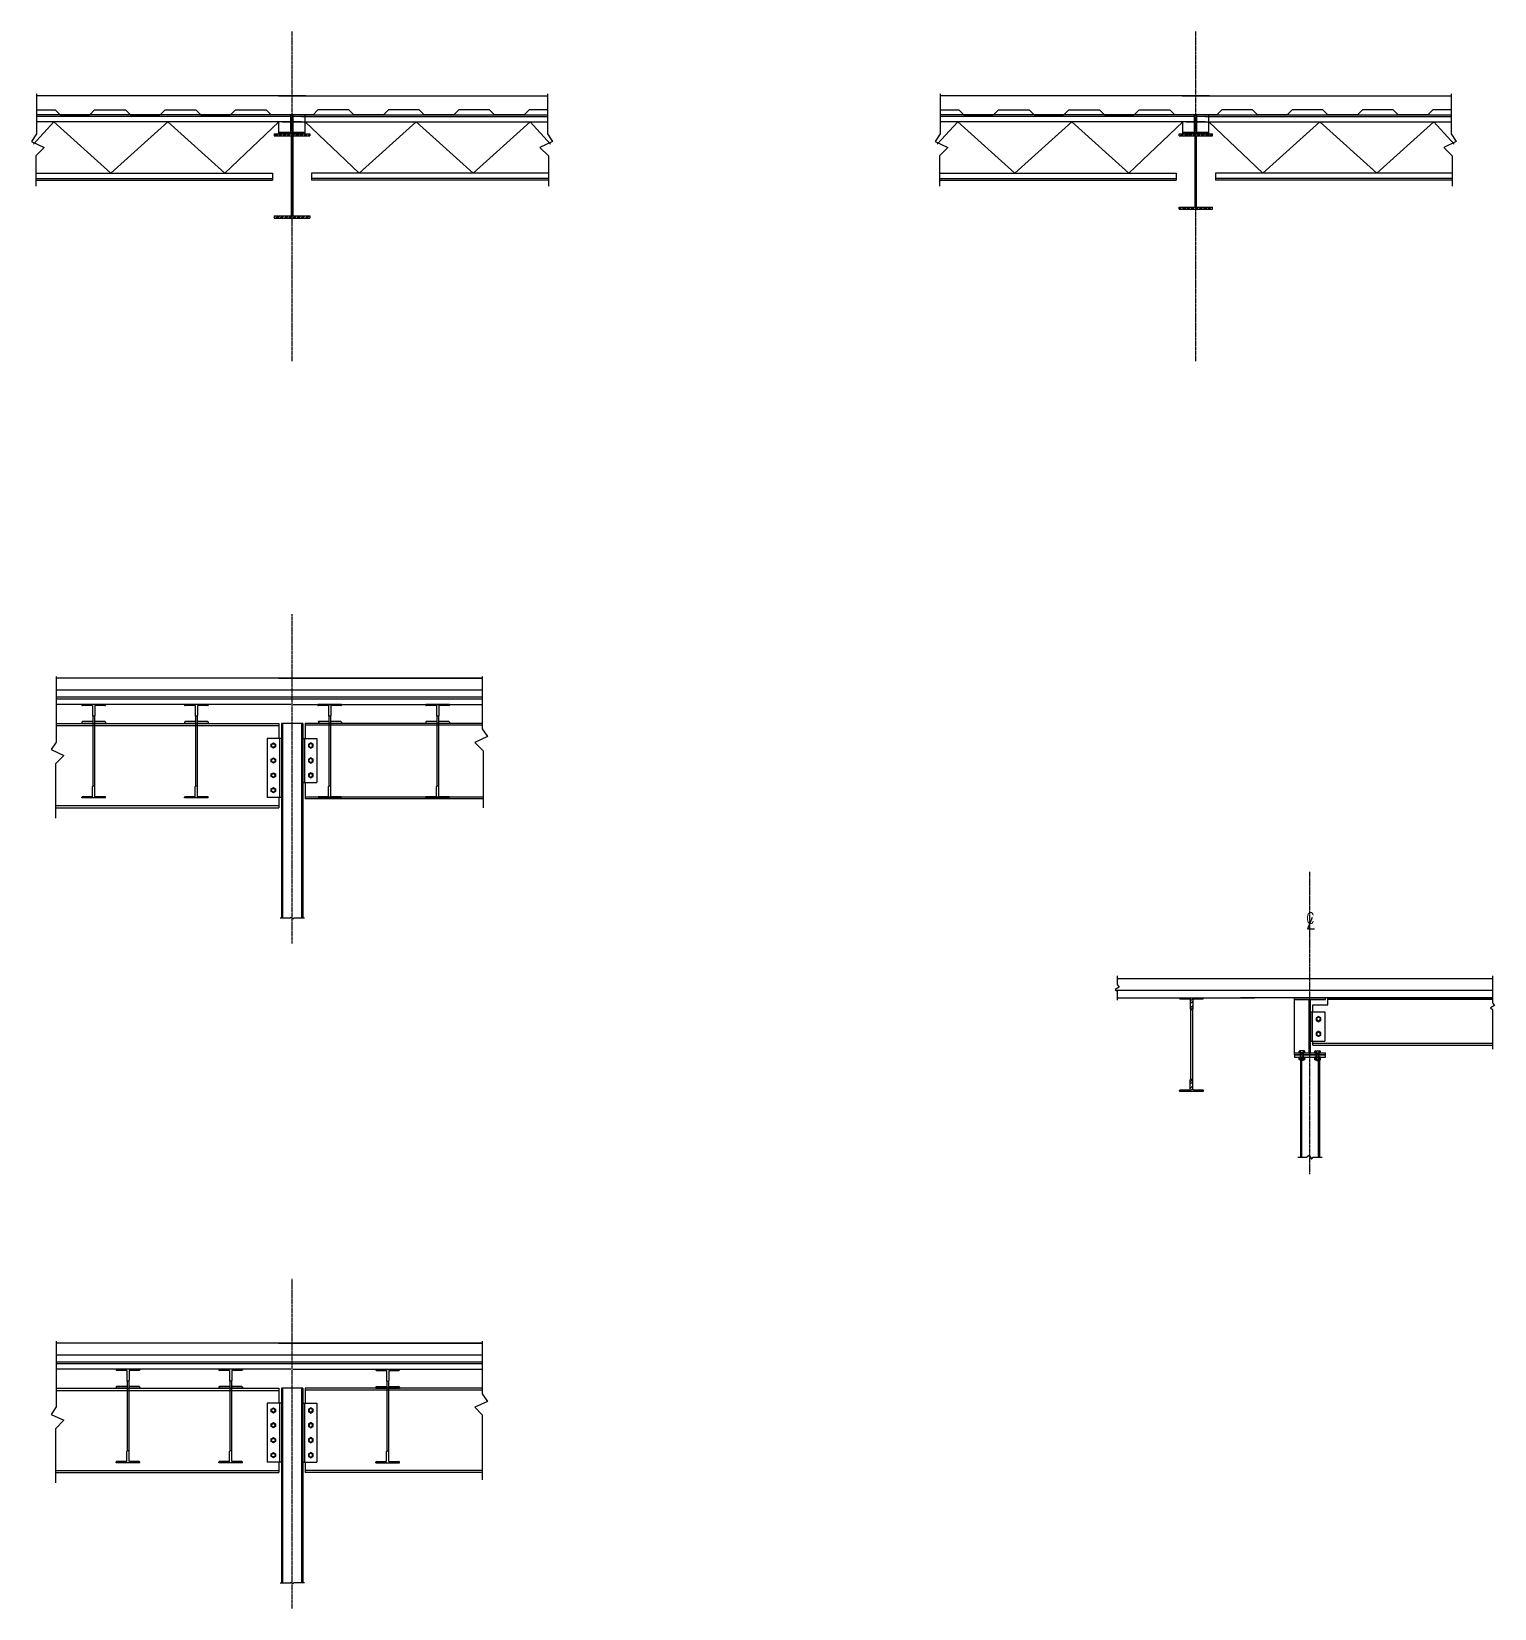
# Model space of a CAD drawing. Header units: millimetres. Extents: x -83614 to 248318, y 36678 to 90681.
# Drawn here: x 208422 to 216246, y 82023 to 90459 of the extents above; entities that cross this region are included whole.
import ezdxf

# ---------------------------------------------------------------- set-up
doc = ezdxf.new("R2010")
doc.units = ezdxf.units.MM
doc.linetypes.add('CENTER', pattern=[2, 1.25, -0.25, 0.25, -0.25])
for name, color, linetype in [('Arch_Section_Truss', 45, 'Continuous'), ('C-241-1', 241, 'Continuous'), ('Center', 251, 'CENTER'), ('L1', 1, 'Continuous'), ('LAYER131A', 131, 'Continuous'), ('Section-Stiffener', 2, 'Continuous'), ('Struc_Section_BP', 135, 'Continuous'), ('Struc_Section_Conc', 71, 'Continuous'), ('Struc_Section_Dim', 2, 'Continuous'), ('Struc_Section_MachineBolt', 133, 'Continuous'), ('Struc_Section_StAngle', 2, 'Continuous'), ('Struc_Section_Steel', 11, 'Continuous'), ('Struc_Steel_Beam', 22, 'Continuous'), ('Struc_Steel_Deck', 41, 'Continuous'), ('Struc_Steel_Joist', 21, 'Continuous'), ('TEXT', 4, 'Continuous')]:
    doc.layers.add(name, color=color, linetype=linetype)
doc.styles.add('ROMANS', font='ROMANS.SHX', dxfattribs={"width": 0.8})

# ---------------------------------------------------------------- blocks, each defined once
blk = doc.blocks.new('Hex Nut - 10 mm side')
at = {"color": 0, "linetype": 'Continuous'}
for p, q in [((-9.2, -6.8), (-9.2, 6.8)), ((-0.7, 9.1), (-8.5, 9.1)), ((-0.7, 4.5), (-8.5, 4.5)), ((0, -6.8), (0, 6.8)), ((-0.7, -4.5), (-8.5, -4.5)), ((-0.7, -9.1), (-8.5, -9.1))]:
    blk.add_line(p, q, dxfattribs=at)
for centre, radius, start, end in [((-5, 6.8), 4.19, 147.1328, 212.8672), ((6.6, 0), 15.7, 163.2214, 196.7786), ((-4.2, 6.8), 4.19, 327.1328, 32.8672), ((-15.7, 0), 15.7, 343.2214, 16.7787), ((-5, -6.8), 4.19, 147.1328, 212.8672), ((-4.2, -6.8), 4.19, 327.1328, 32.8672)]:
    blk.add_arc(centre, radius, start, end, dxfattribs=at)
blk = doc.blocks.new('CLMARK')
at = {"layer": 'TEXT'}
for p, q in [((1.5, 4.6), (-3.6, -7.6)), ((-3.6, -7.6), (4.1, -7.6))]:
    blk.add_line(p, q, dxfattribs=at)
at = {"layer": 'TEXT', "style": 'ROMANS', "width": 0.8}
blk.add_text('C', height=12, dxfattribs=at).set_placement((-4.6, -1.9))
blk = doc.blocks.new('W16x36[410x54]')
at = {"layer": 'Struc_Steel_Beam'}
h = blk.add_hatch(dxfattribs=at)
h.set_pattern_fill('STEEL', color=131, scale=5, style=0)
h.set_pattern_definition([(45, (-8446.539, -3506.6738), (-0.44194174, 0.44194174), []), (45, (-8446.539, -3506.3613), (-0.44194174, 0.44194174), [])])
h.paths.add_polyline_path([(-0.15625, 0.4375), (-3.5, 0.4375), (-3.5, 0), (3.5, 0), (3.5, 0.4375), (0.15625, 0.4375), (0.15625, 15.4375), (3.5, 15.4375), (3.5, 15.875), (-3.5, 15.875), (-3.5, 15.4375), (-0.15625, 15.4375)])
for p, q in [((-3.5, 15.875), (3.5, 15.875)), ((-3.5, 15.4375), (-3.5, 15.875)), ((-3.5, 15.4375), (-0.15625, 15.4375)), ((-0.15625, 0.4375), (-0.15625, 15.4375)), ((0.15625, 0.4375), (0.15625, 15.4375)), ((0.15625, 15.4375), (3.5, 15.4375)), ((3.5, 15.4375), (3.5, 15.875)), ((-3.5, 0.4375), (-0.15625, 0.4375)), ((-3.5, 0), (-3.5, 0.4375)), ((-3.5, 0), (3.5, 0)), ((0.15625, 0.4375), (3.5, 0.4375)), ((3.5, 0), (3.5, 0.4375))]:
    blk.add_line(p, q, dxfattribs=at)
blk = doc.blocks.new('W460x61[18x41]')
at = {"layer": 'Struc_Steel_Beam'}
h = blk.add_hatch(dxfattribs=at)
h.set_pattern_fill('STEEL', color=131, scale=5, style=0)
h.set_pattern_definition([(45, (-8305.6723, -3479.1373), (-0.44194174, 0.44194174), []), (45, (-8305.6723, -3478.8248), (-0.44194174, 0.44194174), [])])
h.paths.add_polyline_path([(-0.15625, 17.3125), (-0.15625, 0.4375), (-3.75, 0.4375), (-3.75, 0), (3.75, 0), (3.75, 0.4375), (0.15625, 0.4375), (0.15625, 17.3125), (3.75, 17.3125), (3.75, 17.75), (-3.75, 17.75), (-3.75, 17.3125)])
for p, q in [((-3.75, 17.75), (3.75, 17.75)), ((-3.75, 17.75), (-3.75, 17.3125)), ((-3.75, 17.3125), (-0.15625, 17.3125)), ((-0.15625, 17.3125), (-0.15625, 0.4375)), ((0.15625, 17.3125), (0.15625, 0.4375)), ((0.15625, 17.3125), (3.75, 17.3125)), ((3.75, 17.75), (3.75, 17.3125)), ((-3.75, 0.4375), (-0.15625, 0.4375)), ((-3.75, 0.4375), (-3.75, 0)), ((-3.75, 0), (3.75, 0)), ((0.15625, 0.4375), (3.75, 0.4375)), ((3.75, 0.4375), (3.75, 0))]:
    blk.add_line(p, q, dxfattribs=at)
blk = doc.blocks.new('outstandingconn2')
at = {"layer": 'Struc_Section_MachineBolt', "ltscale": 2}
for points in [[(-1.2, 7.5), (-1.69, 7.22), (-2.18, 7.5), (-2.18, 8.06), (-1.69, 8.34), (-1.2, 8.06)], [(-1.2, 4.36), (-1.69, 4.08), (-2.18, 4.36), (-2.18, 4.92), (-1.69, 5.2), (-1.2, 4.92)], [(-1.2, 1.22), (-1.69, 0.94), (-2.18, 1.22), (-2.18, 1.78), (-1.69, 2.06), (-1.2, 1.78)]]:
    blk.add_lwpolyline(points, close=True, dxfattribs=at)
for centre in [(-1.69, 7.78), (-1.69, 4.64), (-1.69, 1.5)]:
    blk.add_circle(centre, 0.375, dxfattribs=at)
at = {"layer": 'Struc_Section_Steel', "color": 131, "ltscale": 2}
for p, q in [((-3, 9.28), (-3, 0)), ((0, 9.28), (-3, 9.28)), ((-0.38, 9.28), (-0.38, 0)), ((0, 9.28), (0, 0)), ((0, 0), (-3, 0))]:
    blk.add_line(p, q, dxfattribs=at)
blk = doc.blocks.new('outstandingconn4')
at = {"layer": 'Struc_Section_MachineBolt', "ltscale": 2}
for points in [[(-1.2, -1.78), (-1.69, -2.06), (-2.18, -1.78), (-2.18, -1.22), (-1.69, -0.94), (-1.2, -1.22)], [(-1.2, -4.92), (-1.69, -5.2), (-2.18, -4.92), (-2.18, -4.36), (-1.69, -4.08), (-1.2, -4.36)], [(-1.2, -8.06), (-1.69, -8.34), (-2.18, -8.06), (-2.18, -7.5), (-1.69, -7.22), (-1.2, -7.5)], [(-1.2, -11.2), (-1.69, -11.48), (-2.18, -11.2), (-2.18, -10.64), (-1.69, -10.36), (-1.2, -10.64)]]:
    blk.add_lwpolyline(points, close=True, dxfattribs=at)
for centre in [(-1.69, -1.5), (-1.69, -4.64), (-1.69, -7.78), (-1.69, -10.92)]:
    blk.add_circle(centre, 0.375, dxfattribs=at)
at = {"layer": 'Struc_Section_Steel', "color": 131, "ltscale": 2}
for p, q in [((-3, 0), (-3, -12.42)), ((0, 0), (-3, 0)), ((-0.38, 0), (-0.38, -12.42)), ((0, 0), (0, -12.42)), ((0, -12.42), (-3, -12.42))]:
    blk.add_line(p, q, dxfattribs=at)
blk = doc.blocks.new('outstandingconn1')
at = {"layer": 'Struc_Section_MachineBolt', "ltscale": 2}
for points in [[(1.2, 4.36), (1.69, 4.08), (2.18, 4.36), (2.18, 4.92), (1.69, 5.2), (1.2, 4.92)], [(1.2, 1.22), (1.69, 0.94), (2.18, 1.22), (2.18, 1.78), (1.69, 2.06), (1.2, 1.78)]]:
    blk.add_lwpolyline(points, close=True, dxfattribs=at)
for centre in [(1.69, 4.64), (1.69, 1.5)]:
    blk.add_circle(centre, 0.375, dxfattribs=at)
at = {"layer": 'Struc_Section_Steel', "color": 131, "ltscale": 2}
for p, q in [((0, 6.14), (3, 6.14)), ((0, 6.14), (0, 0)), ((0.38, 6.14), (0.38, 0)), ((3, 6.14), (3, 0)), ((0, 0), (3, 0))]:
    blk.add_line(p, q, dxfattribs=at)

msp = doc.modelspace()

# ---------------------------------------------------------------- hatches: boundary and pattern name
at = {"layer": 'TEXT'}
h = msp.add_hatch(dxfattribs=at)
h.set_pattern_fill('STEEL', color=256, scale=203.2, style=0)
h.set_pattern_definition([(45, (63959.118, 62370.69), (-17.9605122, 17.9605122), []), (45, (63959.118, 62383.39), (-17.9605122, 17.9605122), [])])
h.paths.add_polyline_path([(214688.97825, 85287.19524, -0.4142135624), (214685.80325, 85284.02024), (214631.82825, 85284.02024), (214631.82825, 85230.04524, -0.4142135624), (214628.65325, 85226.87024), (214622.30325, 85226.87024, -0.4142135624), (214619.12825, 85230.04524), (214619.12825, 85284.02024), (214565.15325, 85284.02024, -0.4142135624), (214561.97825, 85287.19524), (214561.97825, 85290.37024), (214688.97825, 85290.37024)])
h.paths.add_polyline_path([(214688.97825, 84790.49824), (214561.97825, 84790.49824), (214561.97825, 84793.67324, -0.4142135624), (214565.15325, 84796.84824), (214619.12825, 84796.84824), (214619.12825, 84850.82324, -0.4142135624), (214622.30325, 84853.99824), (214628.65325, 84853.99824, -0.4142135624), (214631.82825, 84850.82324), (214631.82825, 84796.84824), (214685.80325, 84796.84824, -0.4142135624), (214688.97825, 84793.67324)])

# ---------------------------------------------------------------- linework, layer by layer
at = {"layer": 'Arch_Section_Truss'}
for p, q in [((208690.57386, 86859.22868), (208690.57386, 86856.05368)), ((208817.57386, 86859.22868), (208690.57386, 86859.22868)), ((208747.72386, 86852.87868), (208693.74886, 86852.87868)), ((208747.72386, 86852.87868), (208747.72386, 86798.90368)), ((208814.39886, 86852.87868), (208760.42386, 86852.87868)), ((208760.42386, 86852.87868), (208760.42386, 86798.90368)), ((208817.57386, 86859.22868), (208817.57386, 86856.05368)), ((209239.94069, 86859.22868), (209239.94069, 86856.05368)), ((209366.94069, 86859.22868), (209239.94069, 86859.22868)), ((209297.09069, 86852.87868), (209243.11569, 86852.87868)), ((209297.09069, 86852.87868), (209297.09069, 86798.90368)), ((209363.76569, 86852.87868), (209309.79069, 86852.87868)), ((209309.79069, 86852.87868), (209309.79069, 86798.90368)), ((209366.94069, 86859.22868), (209366.94069, 86856.05368)), ((209952.09024, 86859.22868), (209952.09024, 86856.05368)), ((210079.09024, 86859.22868), (209952.09024, 86859.22868)), ((210009.24024, 86852.87868), (209955.26524, 86852.87868)), ((210009.24024, 86852.87868), (210009.24024, 86798.90368)), ((210075.91524, 86852.87868), (210021.94024, 86852.87868)), ((210021.94024, 86852.87868), (210021.94024, 86798.90368)), ((210079.09024, 86859.22868), (210079.09024, 86856.05368)), ((210529.66113, 86859.22868), (210529.66113, 86856.05368)), ((210656.66113, 86859.22868), (210529.66113, 86859.22868)), ((210586.81113, 86852.87868), (210532.83613, 86852.87868)), ((210586.81113, 86852.87868), (210586.81113, 86798.90368)), ((210653.48613, 86852.87868), (210599.51113, 86852.87868)), ((210599.51113, 86852.87868), (210599.51113, 86798.90368)), ((210656.66113, 86859.22868), (210656.66113, 86856.05368)), ((208690.57386, 86763.97868), (208690.57386, 86757.62868)), ((208749.31136, 86757.62868), (208690.57386, 86757.62868)), ((208749.31136, 86767.15368), (208693.74886, 86767.15368)), ((208749.31136, 86796.15405), (208749.31136, 86422.30431)), ((208749.31136, 86796.15405), (208749.31136, 86767.15368)), ((208757.24886, 86795.72868), (208750.89886, 86795.72868)), ((208758.83636, 86796.15405), (208758.83636, 86422.30431)), ((208758.83636, 86796.15405), (208758.83636, 86767.15368)), ((208814.39886, 86767.15368), (208758.83636, 86767.15368)), ((208817.57386, 86757.62868), (208758.83636, 86757.62868)), ((208817.57386, 86763.97868), (208817.57386, 86757.62868)), ((209239.94069, 86763.97868), (209239.94069, 86757.62868)), ((209298.67819, 86757.62868), (209239.94069, 86757.62868)), ((209298.67819, 86767.15368), (209243.11569, 86767.15368)), ((209298.67819, 86796.15405), (209298.67819, 86422.30431)), ((209298.67819, 86796.15405), (209298.67819, 86767.15368)), ((209306.61569, 86795.72868), (209300.26569, 86795.72868)), ((209308.20319, 86796.15405), (209308.20319, 86422.30431)), ((209308.20319, 86796.15405), (209308.20319, 86767.15368)), ((209363.76569, 86767.15368), (209308.20319, 86767.15368)), ((209366.94069, 86757.62868), (209308.20319, 86757.62868)), ((209366.94069, 86763.97868), (209366.94069, 86757.62868)), ((210010.82774, 86767.15368), (209955.26524, 86767.15368)), ((209958.44024, 86763.97868), (209958.44024, 86757.62868)), ((210010.82774, 86757.62868), (209958.44024, 86757.62868)), ((210010.82774, 86796.15405), (210010.82774, 86422.30431)), ((210010.82774, 86796.15405), (210010.82774, 86767.15368)), ((210018.76524, 86795.72868), (210012.41524, 86795.72868)), ((210020.35274, 86796.15405), (210020.35274, 86422.30431)), ((210020.35274, 86796.15405), (210020.35274, 86767.15368)), ((210075.91524, 86767.15368), (210020.35274, 86767.15368)), ((210079.09024, 86757.62868), (210020.35274, 86757.62868)), ((210079.09024, 86763.97868), (210079.09024, 86757.62868)), ((210529.66113, 86763.97868), (210529.66113, 86757.62868)), ((210588.39863, 86757.62868), (210529.66113, 86757.62868)), ((210588.39863, 86767.15368), (210532.83613, 86767.15368)), ((210588.39863, 86796.15405), (210588.39863, 86422.30431)), ((210588.39863, 86796.15405), (210588.39863, 86767.15368)), ((210596.33613, 86795.72868), (210589.98613, 86795.72868)), ((210597.92363, 86796.15405), (210597.92363, 86422.30431)), ((210597.92363, 86796.15405), (210597.92363, 86767.15368)), ((210653.48613, 86767.15368), (210597.92363, 86767.15368)), ((210656.66113, 86757.62868), (210597.92363, 86757.62868)), ((210656.66113, 86763.97868), (210656.66113, 86757.62868)), ((208747.72386, 86365.57968), (208747.72386, 86419.55468)), ((208757.24886, 86422.72968), (208750.89886, 86422.72968)), ((208760.42386, 86365.57968), (208760.42386, 86419.55468)), ((209297.09069, 86365.57968), (209297.09069, 86419.55468)), ((209306.61569, 86422.72968), (209300.26569, 86422.72968)), ((209309.79069, 86365.57968), (209309.79069, 86419.55468)), ((210009.24024, 86365.57968), (210009.24024, 86419.55468)), ((210018.76524, 86422.72968), (210012.41524, 86422.72968)), ((210021.94024, 86365.57968), (210021.94024, 86419.55468)), ((210586.81113, 86365.57968), (210586.81113, 86419.55468)), ((210596.33613, 86422.72968), (210589.98613, 86422.72968)), ((210599.51113, 86365.57968), (210599.51113, 86419.55468)), ((208690.57386, 86359.22968), (208690.57386, 86362.40468)), ((208817.57386, 86359.22968), (208690.57386, 86359.22968)), ((208747.72386, 86365.57968), (208693.74886, 86365.57968)), ((208814.39886, 86365.57968), (208760.42386, 86365.57968)), ((208817.57386, 86359.22968), (208817.57386, 86362.40468)), ((209239.94069, 86359.22968), (209239.94069, 86362.40468)), ((209366.94069, 86359.22968), (209239.94069, 86359.22968)), ((209297.09069, 86365.57968), (209243.11569, 86365.57968)), ((209363.76569, 86365.57968), (209309.79069, 86365.57968)), ((209366.94069, 86359.22968), (209366.94069, 86362.40468)), ((210009.24024, 86365.57968), (209955.26524, 86365.57968)), ((209958.44024, 86359.22968), (209958.44024, 86362.40468)), ((210079.09024, 86359.22968), (209958.44024, 86359.22968)), ((210075.91524, 86365.57968), (210021.94024, 86365.57968)), ((210079.09024, 86359.22968), (210079.09024, 86362.40468)), ((210529.66113, 86359.22968), (210529.66113, 86362.40468)), ((210656.66113, 86359.22968), (210529.66113, 86359.22968)), ((210586.81113, 86365.57968), (210532.83613, 86365.57968)), ((210653.48613, 86365.57968), (210599.51113, 86365.57968)), ((210656.66113, 86359.22968), (210656.66113, 86362.40468)), ((208873.45352, 83302.36399), (208873.45352, 83299.18899)), ((209000.45352, 83302.36399), (208873.45352, 83302.36399)), ((208930.60352, 83296.01399), (208876.62852, 83296.01399)), ((208930.60352, 83296.01399), (208930.60352, 83242.03899)), ((208997.27852, 83296.01399), (208943.30352, 83296.01399)), ((208943.30352, 83296.01399), (208943.30352, 83242.03899)), ((209000.45352, 83302.36399), (209000.45352, 83299.18899)), ((209422.82035, 83302.36399), (209422.82035, 83299.18899)), ((209549.82035, 83302.36399), (209422.82035, 83302.36399)), ((209479.97035, 83296.01399), (209425.99535, 83296.01399)), ((209479.97035, 83296.01399), (209479.97035, 83242.03899)), ((209546.64535, 83296.01399), (209492.67035, 83296.01399)), ((209492.67035, 83296.01399), (209492.67035, 83242.03899)), ((209549.82035, 83302.36399), (209549.82035, 83299.18899)), ((210262.78265, 83302.36399), (210389.78265, 83302.36399)), ((210262.78265, 83302.36399), (210262.78265, 83299.18899)), ((210265.95765, 83296.01399), (210319.93265, 83296.01399)), ((210319.93265, 83296.01399), (210319.93265, 83242.03899)), ((210332.63265, 83296.01399), (210386.60765, 83296.01399)), ((210332.63265, 83296.01399), (210332.63265, 83242.03899)), ((210389.78265, 83302.36399), (210389.78265, 83299.18899)), ((208873.45352, 83207.11399), (208873.45352, 83200.76399)), ((208932.19102, 83200.76399), (208873.45352, 83200.76399)), ((208932.19102, 83210.28899), (208876.62852, 83210.28899)), ((208932.19102, 83239.28936), (208932.19102, 82865.43962)), ((208932.19102, 83239.28936), (208932.19102, 83210.28899)), ((208940.12852, 83238.86399), (208933.77852, 83238.86399)), ((208941.71602, 83239.28936), (208941.71602, 82865.43962)), ((208941.71602, 83239.28936), (208941.71602, 83210.28899)), ((208997.27852, 83210.28899), (208941.71602, 83210.28899)), ((209000.45352, 83200.76399), (208941.71602, 83200.76399)), ((209000.45352, 83207.11399), (209000.45352, 83200.76399)), ((209422.82035, 83207.11399), (209422.82035, 83200.76399)), ((209481.55785, 83200.76399), (209422.82035, 83200.76399)), ((209481.55785, 83210.28899), (209425.99535, 83210.28899)), ((209481.55785, 83239.28936), (209481.55785, 82865.43962)), ((209481.55785, 83239.28936), (209481.55785, 83210.28899)), ((209489.49535, 83238.86399), (209483.14535, 83238.86399)), ((209491.08285, 83239.28936), (209491.08285, 82865.43962)), ((209491.08285, 83239.28936), (209491.08285, 83210.28899)), ((209546.64535, 83210.28899), (209491.08285, 83210.28899)), ((209549.82035, 83200.76399), (209491.08285, 83200.76399)), ((209549.82035, 83207.11399), (209549.82035, 83200.76399)), ((210262.78265, 83207.11399), (210262.78265, 83200.76399)), ((210262.78265, 83200.76399), (210321.52015, 83200.76399)), ((210265.95765, 83210.28899), (210321.52015, 83210.28899)), ((210321.52015, 83239.28936), (210321.52015, 82865.43962)), ((210321.52015, 83239.28936), (210321.52015, 83210.28899)), ((210323.10765, 83238.86399), (210329.45765, 83238.86399)), ((210331.04515, 83239.28936), (210331.04515, 82865.43962)), ((210331.04515, 83239.28936), (210331.04515, 83210.28899)), ((210331.04515, 83210.28899), (210386.60765, 83210.28899)), ((210331.04515, 83200.76399), (210389.78265, 83200.76399)), ((210389.78265, 83207.11399), (210389.78265, 83200.76399)), ((208930.60352, 82808.71499), (208930.60352, 82862.68999)), ((208940.12852, 82865.86499), (208933.77852, 82865.86499)), ((208943.30352, 82808.71499), (208943.30352, 82862.68999)), ((209479.97035, 82808.71499), (209479.97035, 82862.68999)), ((209489.49535, 82865.86499), (209483.14535, 82865.86499)), ((209492.67035, 82808.71499), (209492.67035, 82862.68999)), ((210319.93265, 82808.71499), (210319.93265, 82862.68999)), ((210323.10765, 82865.86499), (210329.45765, 82865.86499)), ((210332.63265, 82808.71499), (210332.63265, 82862.68999)), ((208873.45352, 82802.36499), (208873.45352, 82805.53999)), ((209000.45352, 82802.36499), (208873.45352, 82802.36499)), ((208930.60352, 82808.71499), (208876.62852, 82808.71499)), ((208997.27852, 82808.71499), (208943.30352, 82808.71499)), ((209000.45352, 82802.36499), (209000.45352, 82805.53999)), ((209422.82035, 82802.36499), (209422.82035, 82805.53999)), ((209549.82035, 82802.36499), (209422.82035, 82802.36499)), ((209479.97035, 82808.71499), (209425.99535, 82808.71499)), ((209546.64535, 82808.71499), (209492.67035, 82808.71499)), ((209549.82035, 82802.36499), (209549.82035, 82805.53999)), ((210262.78265, 82802.36499), (210262.78265, 82805.53999)), ((210262.78265, 82802.36499), (210389.78265, 82802.36499)), ((210265.95765, 82808.71499), (210319.93265, 82808.71499)), ((210332.63265, 82808.71499), (210386.60765, 82808.71499)), ((210389.78265, 82802.36499), (210389.78265, 82805.53999))]:
    msp.add_line(p, q, dxfattribs=at)
for centre, start, end in [((208693.74886, 86856.05368), 180, 270), ((208814.39886, 86856.05368), 270, 0), ((209243.11569, 86856.05368), 180, 270), ((209363.76569, 86856.05368), 270, 0), ((209955.26524, 86856.05368), 180, 270), ((210075.91524, 86856.05368), 270, 0), ((210532.83613, 86856.05368), 180, 270), ((210653.48613, 86856.05368), 270, 0), ((208693.74886, 86763.97868), 90, 180), ((208750.89886, 86798.90368), 180, 270), ((208757.24886, 86798.90368), 270, 0), ((208814.39886, 86763.97868), 0, 90), ((209243.11569, 86763.97868), 90, 180), ((209300.26569, 86798.90368), 180, 270), ((209306.61569, 86798.90368), 270, 0), ((209363.76569, 86763.97868), 0, 90), ((209958.44024, 86767.15368), 180, 270), ((210012.41524, 86798.90368), 180, 270), ((210018.76524, 86798.90368), 270, 0), ((210075.91524, 86763.97868), 0, 90), ((210532.83613, 86763.97868), 90, 180), ((210589.98613, 86798.90368), 180, 270), ((210596.33613, 86798.90368), 270, 0), ((210653.48613, 86763.97868), 0, 90), ((208750.89886, 86419.55468), 90, 180), ((208757.24886, 86419.55468), 0, 90), ((209300.26569, 86419.55468), 90, 180), ((209306.61569, 86419.55468), 0, 90), ((210012.41524, 86419.55468), 90, 180), ((210018.76524, 86419.55468), 0, 90), ((210589.98613, 86419.55468), 90, 180), ((210596.33613, 86419.55468), 0, 90), ((208693.74886, 86362.40468), 90, 180), ((208814.39886, 86362.40468), 0, 90), ((209243.11569, 86362.40468), 90, 180), ((209363.76569, 86362.40468), 0, 90), ((209958.44024, 86365.57968), 180, 270), ((210075.91524, 86362.40468), 0, 90), ((210532.83613, 86362.40468), 90, 180), ((210653.48613, 86362.40468), 0, 90), ((208876.62852, 83299.18899), 180, 270), ((208997.27852, 83299.18899), 270, 0), ((209425.99535, 83299.18899), 180, 270), ((209546.64535, 83299.18899), 270, 0), ((210265.95765, 83299.18899), 180, 270), ((210386.60765, 83299.18899), 270, 0), ((208876.62852, 83207.11399), 90, 180), ((208933.77852, 83242.03899), 180, 270), ((208940.12852, 83242.03899), 270, 0), ((208997.27852, 83207.11399), 0, 90), ((209425.99535, 83207.11399), 90, 180), ((209483.14535, 83242.03899), 180, 270), ((209489.49535, 83242.03899), 270, 0), ((209546.64535, 83207.11399), 0, 90), ((210265.95765, 83207.11399), 90, 180), ((210323.10765, 83242.03899), 180, 270), ((210329.45765, 83242.03899), 270, 0), ((210386.60765, 83207.11399), 0, 90), ((208933.77852, 82862.68999), 90, 180), ((208940.12852, 82862.68999), 0, 90), ((209483.14535, 82862.68999), 90, 180), ((209489.49535, 82862.68999), 0, 90), ((210323.10765, 82862.68999), 90, 180), ((210329.45765, 82862.68999), 0, 90), ((208876.62852, 82805.53999), 90, 180), ((208997.27852, 82805.53999), 0, 90), ((209425.99535, 82805.53999), 90, 180), ((209546.64535, 82805.53999), 0, 90), ((210265.95765, 82805.53999), 90, 180), ((210386.60765, 82805.53999), 0, 90)]:
    msp.add_arc(centre, 3.175, start, end, dxfattribs=at)
at = {"layer": 'C-241-1', "ltscale": 0.05}
for p, q in [((215201.38992, 84996.07949), (215201.38992, 85004.8536)), ((215231.6969, 84996.07949), (215201.38992, 84996.07949)), ((215204.56839, 84996.07949), (215201.38992, 84996.07949)), ((215204.56839, 84995.09524), (215204.56839, 84996.07949)), ((215228.51843, 84995.09524), (215204.56839, 84995.09524)), ((215227.90853, 85005.97118), (215205.17829, 85005.97118)), ((215224.74548, 84991.40431), (215208.34134, 84991.40431)), ((215224.74548, 84957.6144), (215208.34134, 84957.6144)), ((215211.04803, 84954.90772), (215208.34134, 84957.6144)), ((215208.96667, 84996.07949), (215208.96667, 85004.8536)), ((215222.0388, 84954.90772), (215211.04803, 84954.90772)), ((215222.0388, 84954.90772), (215224.74548, 84957.6144)), ((215224.12016, 84996.07949), (215224.12016, 85004.8536)), ((215228.51843, 84996.07949), (215231.6969, 84996.07949)), ((215228.51843, 84995.09524), (215228.51843, 84996.07949)), ((215231.6969, 84996.07949), (215231.6969, 85004.8536)), ((215285.74173, 84996.07949), (215285.74173, 85004.8536)), ((215285.74173, 84996.07949), (215316.04871, 84996.07949)), ((215288.9202, 84996.07949), (215285.74173, 84996.07949)), ((215288.9202, 84995.09524), (215288.9202, 84996.07949)), ((215288.9202, 84995.09524), (215312.87024, 84995.09524)), ((215289.5301, 85005.97118), (215312.26034, 85005.97118)), ((215292.69315, 84991.40431), (215309.09729, 84991.40431)), ((215292.69315, 84957.6144), (215309.09729, 84957.6144)), ((215295.39983, 84954.90772), (215292.69315, 84957.6144)), ((215293.31848, 84996.07949), (215293.31848, 85004.8536)), ((215295.39983, 84954.90772), (215306.3906, 84954.90772)), ((215306.3906, 84954.90772), (215309.09729, 84957.6144)), ((215308.47196, 84996.07949), (215308.47196, 85004.8536)), ((215312.87024, 84996.07949), (215316.04871, 84996.07949)), ((215312.87024, 84995.09524), (215312.87024, 84996.07949)), ((215316.04871, 84996.07949), (215316.04871, 85004.8536))]:
    msp.add_line(p, q, dxfattribs=at)
at = {"layer": 'C-241-1', "ltscale": 0.5}
for p, q in [((215208.34134, 84957.6144), (215208.34134, 84995.09524)), ((215211.04803, 84957.6144), (215211.04803, 84991.40431)), ((215222.0388, 84957.6144), (215222.0388, 84991.40431)), ((215224.74548, 84957.6144), (215224.74548, 84995.09524)), ((215292.69315, 84957.6144), (215292.69315, 84995.09524)), ((215295.39983, 84957.6144), (215295.39983, 84991.40431)), ((215306.3906, 84957.6144), (215306.3906, 84991.40431)), ((215309.09729, 84957.6144), (215309.09729, 84995.09524))]:
    msp.add_line(p, q, dxfattribs=at)
at = {"layer": 'C-241-1', "ltscale": 0.05}
for centre, radius, start, end in [((215205.17829, 84998.99066), 6.98052, 57.13278, 122.86722), ((215216.54341, 84979.72457), 26.24661, 73.22135, 106.77865), ((215227.90853, 84998.99066), 6.98052, 57.13278, 122.86722), ((215289.5301, 84998.99066), 6.98052, 57.13278, 122.86722), ((215300.89522, 84979.72457), 26.24661, 73.22135, 106.77865), ((215312.26034, 84998.99066), 6.98052, 57.13278, 122.86722)]:
    msp.add_arc(centre, radius, start, end, dxfattribs=at)
at = {"layer": 'Center', "ltscale": 5}
for p, q in [((209814.86167, 88696.12834), (209814.86167, 90459.02639)), ((214648.20341, 88696.12834), (214648.20341, 90459.02639)), ((209814.86167, 85579.89511), (209814.86167, 87342.79316)), ((215258.71932, 84347.18186), (215258.71932, 85963.80266)), ((209814.86167, 82023.03043), (209814.86167, 83785.92847))]:
    msp.add_line(p, q, dxfattribs=at)
at = {"layer": 'L1'}
for p, q in [((208448.45749, 90125.31996), (208448.45749, 89910.95717)), ((211181.26585, 90125.31996), (211181.26585, 89910.95717)), ((213281.79923, 90125.31996), (213281.79923, 89910.95717)), ((216014.60759, 90125.31996), (216014.60759, 89910.95717)), ((208448.45749, 89910.95717), (208421.59993, 89870.71391)), ((208421.59993, 89870.71391), (208488.74392, 89839.43816)), ((211208.12341, 89870.71391), (211140.97942, 89839.43816)), ((211181.26585, 89910.95717), (211208.12341, 89870.71391)), ((213281.79923, 89910.95717), (213254.94167, 89870.71391)), ((213254.94167, 89870.71391), (213322.08566, 89839.43816)), ((216041.46515, 89870.71391), (215974.32116, 89839.43816)), ((216014.60759, 89910.95717), (216041.46515, 89870.71391)), ((208488.74392, 89839.43816), (208443.98122, 89793.89042)), ((208443.98122, 89793.89042), (208443.98122, 89632.28116)), ((211140.97942, 89839.43816), (211185.74212, 89793.89042)), ((211185.74212, 89793.89042), (211185.74212, 89632.28116)), ((213322.08566, 89839.43816), (213277.32296, 89793.89042)), ((213277.32296, 89793.89042), (213277.32296, 89632.28116)), ((215974.32116, 89839.43816), (216019.08386, 89793.89042)), ((216019.08386, 89793.89042), (216019.08386, 89632.28116)), ((208553.55384, 87009.08674), (208553.55384, 86657.85891)), ((210832.53736, 87009.08674), (210832.53736, 86727.85863)), ((210832.53736, 86727.85863), (210859.39492, 86687.61537)), ((208553.55384, 86657.85891), (208526.69628, 86617.61565)), ((210859.39492, 86687.61537), (210792.25093, 86656.33962)), ((210792.25093, 86656.33962), (210837.01363, 86610.79188)), ((208526.69628, 86617.61565), (208593.84027, 86586.3399)), ((208593.84027, 86586.3399), (208549.07757, 86540.79215)), ((210837.01363, 86610.79188), (210837.01363, 86306.05066)), ((208549.07757, 86540.79215), (208549.07757, 86251.65749)), ((208553.55384, 83452.22205), (208553.55384, 83100.99422)), ((210832.53736, 83452.22205), (210832.53736, 83170.99394)), ((208553.55384, 83100.99422), (208526.69628, 83060.75096)), ((210859.39492, 83130.75068), (210792.25093, 83099.47493)), ((210792.25093, 83099.47493), (210832.53736, 83058.48196)), ((210832.53736, 83170.99394), (210859.39492, 83130.75068)), ((208526.69628, 83060.75096), (208593.84027, 83029.47521)), ((208593.84027, 83029.47521), (208549.07757, 82983.92747)), ((210832.53736, 83058.48196), (210832.53736, 82711.24667)), ((208549.07757, 82983.92747), (208549.07757, 82694.7928))]:
    msp.add_line(p, q, dxfattribs=at)
at = {"layer": 'LAYER131A'}
for p, q in [((209757.71167, 86757.62868), (209757.71167, 85717.38376)), ((209872.01167, 86757.62868), (209757.71167, 86757.62868)), ((209872.01167, 86757.62868), (209872.01167, 85717.9875)), ((209751.80697, 85717.38376), (209805.30012, 85717.38376)), ((209805.30012, 85717.38376), (209810.7397, 85721.00643)), ((209810.7397, 85721.00643), (209819.80576, 85711.34589)), ((209819.80576, 85711.34589), (209826.45424, 85717.9875)), ((209826.45424, 85717.9875), (209881.7605, 85717.9875)), ((215207.91932, 84972.87024), (215207.91932, 84437.36939)), ((215309.51932, 84972.87024), (215309.51932, 84437.36939)), ((209757.71167, 83200.76399), (209757.71167, 82160.51907)), ((209872.01167, 83200.76399), (209757.71167, 83200.76399)), ((209872.01167, 83200.76399), (209872.01167, 82161.12281)), ((209751.80697, 82160.51907), (209805.30012, 82160.51907)), ((209805.30012, 82160.51907), (209810.7397, 82164.14174)), ((209810.7397, 82164.14174), (209819.80576, 82154.48121)), ((209819.80576, 82154.48121), (209826.45424, 82161.12281)), ((209826.45424, 82161.12281), (209881.7605, 82161.12281))]:
    msp.add_line(p, q, dxfattribs=at)
at = {"layer": 'Section-Stiffener', "ltscale": 2}
msp.add_line((215176.16932, 84995.09524), (215176.16932, 85280.84524), dxfattribs=at)
at = {"layer": 'Struc_Section_BP', "ltscale": 2}
msp.add_lwpolyline([(215176.16932, 84972.87024), (215341.26932, 84972.87024), (215341.26932, 84985.57024), (215176.16932, 84985.57024)], close=True, dxfattribs=at)
at = {"layer": 'Struc_Section_Conc', "ltscale": 2}
for p, q in [((209887.88667, 90115.16191), (208448.45749, 90115.16191)), ((209741.83667, 90115.16191), (211181.26585, 90115.16191)), ((214721.22841, 90115.16191), (213281.79923, 90115.16191)), ((214575.17841, 90115.16191), (216014.60759, 90115.16191)), ((208448.45749, 90040.11366), (208547.38689, 90040.11366)), ((208573.93864, 90013.56191), (208547.38689, 90040.11366)), ((208573.93864, 90013.56191), (208731.86178, 90013.56191)), ((208732.62242, 90013.56191), (208655.22603, 90013.56191)), ((208732.62242, 90013.56191), (208759.17417, 90040.11366)), ((208759.17417, 90040.11366), (208923.62439, 90040.11366)), ((208950.17614, 90013.56191), (208923.62439, 90040.11366)), ((208950.17614, 90013.56191), (209108.09928, 90013.56191)), ((209108.85992, 90013.56191), (209031.46353, 90013.56191)), ((209108.85992, 90013.56191), (209135.41167, 90040.11366)), ((209135.41167, 90040.11366), (209299.86189, 90040.11366)), ((209326.41364, 90013.56191), (209299.86189, 90040.11366)), ((209326.41364, 90013.56191), (209484.33678, 90013.56191)), ((209485.09742, 90013.56191), (209407.70103, 90013.56191)), ((209485.09742, 90013.56191), (209511.64917, 90040.11366)), ((209511.64917, 90040.11366), (209676.09939, 90040.11366)), ((209702.65114, 90013.56191), (209676.09939, 90040.11366)), ((209927.0722, 90013.56191), (209702.65114, 90013.56191)), ((209927.0722, 90013.56191), (209953.62395, 90040.11366)), ((210118.07417, 90040.11366), (209953.62395, 90040.11366)), ((210144.62592, 90013.56191), (210118.07417, 90040.11366)), ((210144.62592, 90013.56191), (210222.02231, 90013.56191)), ((210303.3097, 90013.56191), (210145.38656, 90013.56191)), ((210303.3097, 90013.56191), (210329.86145, 90040.11366)), ((210494.31167, 90040.11366), (210329.86145, 90040.11366)), ((210520.86342, 90013.56191), (210494.31167, 90040.11366)), ((210520.86342, 90013.56191), (210598.25981, 90013.56191)), ((210679.5472, 90013.56191), (210521.62406, 90013.56191)), ((210679.5472, 90013.56191), (210706.09895, 90040.11366)), ((210870.54917, 90040.11366), (210706.09895, 90040.11366)), ((210897.10092, 90013.56191), (210870.54917, 90040.11366)), ((210897.10092, 90013.56191), (210974.49731, 90013.56191)), ((211055.7847, 90013.56191), (210897.86156, 90013.56191)), ((211055.7847, 90013.56191), (211082.33645, 90040.11366)), ((211181.26585, 90040.11366), (211082.33645, 90040.11366)), ((213281.79923, 90040.11366), (213380.72863, 90040.11366)), ((213407.28038, 90013.56191), (213380.72863, 90040.11366)), ((213407.28038, 90013.56191), (213565.20352, 90013.56191)), ((213565.96415, 90013.56191), (213488.56777, 90013.56191)), ((213565.96415, 90013.56191), (213592.51591, 90040.11366)), ((213592.51591, 90040.11366), (213756.96613, 90040.11366)), ((213783.51788, 90013.56191), (213756.96613, 90040.11366)), ((213783.51788, 90013.56191), (213941.44102, 90013.56191)), ((213942.20165, 90013.56191), (213864.80527, 90013.56191)), ((213942.20165, 90013.56191), (213968.75341, 90040.11366)), ((213968.75341, 90040.11366), (214133.20363, 90040.11366)), ((214159.75538, 90013.56191), (214133.20363, 90040.11366)), ((214159.75538, 90013.56191), (214317.67852, 90013.56191)), ((214318.43915, 90013.56191), (214241.04277, 90013.56191)), ((214318.43915, 90013.56191), (214344.99091, 90040.11366)), ((214344.99091, 90040.11366), (214509.44113, 90040.11366)), ((214535.99288, 90013.56191), (214509.44113, 90040.11366)), ((214760.41394, 90013.56191), (214535.99288, 90013.56191)), ((214760.41394, 90013.56191), (214786.96569, 90040.11366)), ((214951.41591, 90040.11366), (214786.96569, 90040.11366)), ((214977.96766, 90013.56191), (214951.41591, 90040.11366)), ((214977.96766, 90013.56191), (215055.36404, 90013.56191)), ((215136.65144, 90013.56191), (214978.7283, 90013.56191)), ((215136.65144, 90013.56191), (215163.20319, 90040.11366)), ((215327.65341, 90040.11366), (215163.20319, 90040.11366)), ((215354.20516, 90013.56191), (215327.65341, 90040.11366)), ((215354.20516, 90013.56191), (215431.60154, 90013.56191)), ((215512.88894, 90013.56191), (215354.9658, 90013.56191)), ((215512.88894, 90013.56191), (215539.44069, 90040.11366)), ((215703.89091, 90040.11366), (215539.44069, 90040.11366)), ((215730.44266, 90013.56191), (215703.89091, 90040.11366)), ((215730.44266, 90013.56191), (215807.83904, 90013.56191)), ((215889.12644, 90013.56191), (215731.2033, 90013.56191)), ((215889.12644, 90013.56191), (215915.67819, 90040.11366)), ((216014.60759, 90040.11366), (215915.67819, 90040.11366)), ((210832.53736, 86998.92868), (208553.55384, 86998.92868)), ((209741.83667, 86998.92868), (210832.53736, 86998.92868)), ((216235.34151, 85391.97024), (214228.73168, 85391.97024)), ((214228.73168, 85290.37024), (214964.70693, 85290.37024)), ((216235.34151, 85290.37024), (214888.07118, 85290.37024)), ((210832.53736, 83442.06399), (208553.55384, 83442.06399)), ((209741.83667, 83442.06399), (210832.53736, 83442.06399))]:
    msp.add_line(p, q, dxfattribs=at)
at = {"layer": 'Struc_Section_Conc', "ltscale": 20}
for p, q in [((210832.53736, 86935.42868), (208553.55384, 86935.42868)), ((216235.34151, 85328.47024), (214224.88283, 85328.47024)), ((210832.53736, 83378.56399), (208553.55384, 83378.56399))]:
    msp.add_line(p, q, dxfattribs=at)
at = {"layer": 'Struc_Section_Dim', "ltscale": 2}
for p, q in [((214228.73168, 85406.78639), (214228.73168, 85361.02286)), ((216235.34151, 85407.16849), (216235.34151, 85263.32139)), ((214239.15506, 85346.82444), (214217.88041, 85334.23077)), ((214217.88041, 85334.23077), (214228.73168, 85325.30399)), ((214228.73168, 85361.02286), (214239.15506, 85346.82444)), ((214228.73168, 85325.30399), (214228.73168, 85277.50538)), ((216245.7649, 85249.12297), (216224.49024, 85236.5293)), ((216224.49024, 85236.5293), (216235.34151, 85227.60252)), ((216235.34151, 85263.32139), (216245.7649, 85249.12297)), ((216235.34151, 85227.60252), (216235.34151, 85014.46505)), ((215240.77732, 84437.36939), (215254.97574, 84447.79277)), ((215254.97574, 84447.79277), (215267.56941, 84426.51812)), ((215195.01379, 84437.36939), (215240.77732, 84437.36939)), ((215267.56941, 84426.51812), (215276.49619, 84437.36939)), ((215276.49619, 84437.36939), (215324.29481, 84437.36939))]:
    msp.add_line(p, q, dxfattribs=at)
at = {"layer": 'Struc_Section_Steel', "ltscale": 10}
for p, q in [((209764.06167, 86757.62868), (209764.06167, 85717.38376)), ((209865.66167, 86757.62868), (209865.66167, 85717.9875)), ((209764.06167, 83200.76399), (209764.06167, 82160.51907)), ((209865.66167, 83200.76399), (209865.66167, 82161.12281))]:
    msp.add_line(p, q, dxfattribs=at)
at = {"layer": 'Struc_Section_Steel', "ltscale": 2}
for p, q in [((215176.16932, 85290.37024), (215341.26932, 85290.37024)), ((215176.16932, 85280.84524), (215176.16932, 85290.37024)), ((215341.26932, 85280.84524), (215341.26932, 85290.37024)), ((215353.96932, 85290.37024), (216235.34151, 85290.37024)), ((215353.96932, 85252.27024), (215353.96932, 85290.37024)), ((215176.16932, 85280.84524), (215255.54432, 85280.84524)), ((215255.54432, 84995.09524), (215255.54432, 85280.84524)), ((215261.89432, 84995.09524), (215261.89432, 85280.84524)), ((215261.89432, 85280.84524), (215341.26932, 85280.84524)), ((215274.59432, 85252.27024), (215353.96932, 85252.27024)), ((215274.59432, 85214.17024), (215274.59432, 85252.27024)), ((215274.59432, 85036.37024), (215274.59432, 85058.21424)), ((215274.59432, 85036.37024), (216235.34151, 85036.37024)), ((215176.16932, 84995.09524), (215255.54432, 84995.09524)), ((215176.16932, 84985.57024), (215176.16932, 84995.09524)), ((215176.16932, 84985.57024), (215341.26932, 84985.57024)), ((215261.89432, 84995.09524), (215341.26932, 84995.09524)), ((215341.26932, 84985.57024), (215341.26932, 84995.09524))]:
    msp.add_line(p, q, dxfattribs=at)
at = {"layer": 'Struc_Section_Steel', "ltscale": 25}
for p, q in [((216235.34151, 85280.97203), (215353.96932, 85280.97203)), ((216235.34151, 85045.76846), (215274.59432, 85045.76846))]:
    msp.add_line(p, q, dxfattribs=at)
at = {"layer": 'Struc_Section_Steel', "ltscale": 4}
for p, q in [((215214.26932, 84972.87024), (215214.26932, 84437.36939)), ((215303.16932, 84972.87024), (215303.16932, 84437.36939))]:
    msp.add_line(p, q, dxfattribs=at)
at = {"layer": 'Struc_Steel_Beam'}
for p, q in [((209884.71167, 89911.96191), (209745.01167, 89911.96191)), ((214718.05341, 89911.96191), (214578.35341, 89911.96191)), ((208553.55384, 86757.62868), (209745.01167, 86757.62868)), ((208553.55384, 86746.51618), (209745.01167, 86746.51618)), ((209745.01167, 86757.62868), (209745.01167, 86677.61868)), ((210832.53736, 86757.62868), (209884.71167, 86757.62868)), ((209884.71167, 86757.62868), (209884.71167, 86677.61868)), ((210832.53736, 86748.10368), (209884.71167, 86748.10368)), ((209884.71167, 86441.90668), (209884.71167, 86354.40368)), ((208549.07757, 86317.89118), (209745.01167, 86317.89118)), ((208549.07757, 86306.77868), (209745.01167, 86306.77868)), ((209745.01167, 86362.15068), (209745.01167, 86306.77868)), ((210837.01363, 86363.92868), (209884.71167, 86363.92868)), ((210837.01363, 86354.40368), (209884.71167, 86354.40368)), ((208553.55384, 83200.76399), (209745.01167, 83200.76399)), ((208553.55384, 83189.65149), (209745.01167, 83189.65149)), ((209745.01167, 83200.76399), (209745.01167, 83120.75399)), ((210832.53736, 83200.76399), (209884.71167, 83200.76399)), ((209884.71167, 83200.76399), (209884.71167, 83120.75399)), ((210832.53736, 83191.23899), (209884.71167, 83191.23899)), ((208549.07757, 82761.02649), (209745.01167, 82761.02649)), ((209745.01167, 82805.28599), (209745.01167, 82749.91399)), ((209884.71167, 82805.28599), (209884.71167, 82749.91399)), ((210832.53736, 82761.02649), (209884.71167, 82761.02649)), ((208549.07757, 82749.91399), (209745.01167, 82749.91399)), ((210832.53736, 82749.91399), (209884.71167, 82749.91399))]:
    msp.add_line(p, q, dxfattribs=at)
at = {"layer": 'Struc_Steel_Deck'}
for p, q in [((208732.62242, 90013.56191), (208655.22603, 90013.56191)), ((210897.10092, 90013.56191), (210974.49731, 90013.56191)), ((213565.96415, 90013.56191), (213488.56777, 90013.56191)), ((215730.44266, 90013.56191), (215807.83904, 90013.56191))]:
    msp.add_line(p, q, dxfattribs=at)
at = {"layer": 'Struc_Steel_Joist'}
for p, q in [((209808.51167, 90013.56191), (208448.45749, 90013.56191)), ((209808.51167, 89911.96191), (209808.51167, 90013.56191)), ((209865.66167, 90013.56191), (209821.21167, 90013.56191)), ((209821.21167, 89911.96191), (209821.21167, 90013.56191)), ((209865.66167, 90013.56191), (211181.26585, 90013.56191)), ((209884.71167, 89911.96191), (209884.71167, 90013.56191)), ((214641.85341, 90013.56191), (213281.79923, 90013.56191)), ((214641.85341, 89911.96191), (214641.85341, 90013.56191)), ((214699.00341, 90013.56191), (214654.55341, 90013.56191)), ((214654.55341, 89911.96191), (214654.55341, 90013.56191)), ((214699.00341, 90013.56191), (216014.60759, 90013.56191)), ((214718.05341, 89911.96191), (214718.05341, 90013.56191)), ((208432.23326, 89856.88738), (208541.68667, 89975.46191)), ((209808.51167, 90004.03691), (208448.45749, 90004.03691)), ((209808.51167, 89975.46191), (208448.45749, 89975.46191)), ((208541.68667, 89975.46191), (208846.48667, 89701.64991)), ((208846.48667, 89701.64991), (209151.28667, 89975.46191)), ((209151.28667, 89975.46191), (209456.08667, 89701.64991)), ((209456.08667, 89701.64991), (209745.01167, 89975.46191)), ((209745.01167, 89911.96191), (209745.01167, 89975.46191)), ((209764.06167, 89975.46191), (209808.51167, 89975.46191)), ((209865.66167, 90004.03691), (209821.21167, 90004.03691)), ((209865.66167, 89975.46191), (209821.21167, 89975.46191)), ((209821.21167, 89975.46191), (211181.26585, 89975.46191)), ((209865.66167, 90004.03691), (211181.26585, 90004.03691)), ((210173.63667, 89701.64991), (209884.71167, 89975.46191)), ((210478.43667, 89975.46191), (210173.63667, 89701.64991)), ((210783.23667, 89701.64991), (210478.43667, 89975.46191)), ((211088.03667, 89975.46191), (210783.23667, 89701.64991)), ((211197.49008, 89856.88738), (211088.03667, 89975.46191)), ((213265.575, 89856.88738), (213375.02841, 89975.46191)), ((214641.85341, 90004.03691), (213281.79923, 90004.03691)), ((214641.85341, 89975.46191), (213281.79923, 89975.46191)), ((213375.02841, 89975.46191), (213679.82841, 89701.64991)), ((213679.82841, 89701.64991), (213984.62841, 89975.46191)), ((213984.62841, 89975.46191), (214289.42841, 89701.64991)), ((214289.42841, 89701.64991), (214578.35341, 89975.46191)), ((214578.35341, 89911.96191), (214578.35341, 89975.46191)), ((214597.40341, 89975.46191), (214641.85341, 89975.46191)), ((214699.00341, 90004.03691), (214654.55341, 90004.03691)), ((214699.00341, 89975.46191), (214654.55341, 89975.46191)), ((214654.55341, 89975.46191), (216014.60759, 89975.46191)), ((214699.00341, 90004.03691), (216014.60759, 90004.03691)), ((215006.97841, 89701.64991), (214718.05341, 89975.46191)), ((215311.77841, 89975.46191), (215006.97841, 89701.64991)), ((215616.57841, 89701.64991), (215311.77841, 89975.46191)), ((215921.37841, 89975.46191), (215616.57841, 89701.64991)), ((216030.83182, 89856.88738), (215921.37841, 89975.46191)), ((209745.01167, 89921.48691), (209808.51167, 89921.48691)), ((209884.71167, 89911.96191), (209745.01167, 89911.96191)), ((209821.21167, 89921.48691), (209884.71167, 89921.48691)), ((214578.35341, 89921.48691), (214641.85341, 89921.48691)), ((214718.05341, 89911.96191), (214578.35341, 89911.96191)), ((214654.55341, 89921.48691), (214718.05341, 89921.48691)), ((208443.98122, 89701.64991), (209710.08667, 89701.64991)), ((209710.08667, 89701.64991), (209710.08667, 89663.54991)), ((211185.74212, 89701.64991), (209919.63667, 89701.64991)), ((209919.63667, 89701.64991), (209919.63667, 89663.54991)), ((213277.32296, 89701.64991), (214543.42841, 89701.64991)), ((214543.42841, 89701.64991), (214543.42841, 89663.54991)), ((216019.08386, 89701.64991), (214752.97841, 89701.64991)), ((214752.97841, 89701.64991), (214752.97841, 89663.54991)), ((208443.98122, 89673.07491), (209710.08667, 89673.07491)), ((208443.98122, 89663.54991), (209710.08667, 89663.54991)), ((211185.74212, 89673.07491), (209919.63667, 89673.07491)), ((211185.74212, 89663.54991), (209919.63667, 89663.54991)), ((213277.32296, 89673.07491), (214543.42841, 89673.07491)), ((213277.32296, 89663.54991), (214543.42841, 89663.54991)), ((216019.08386, 89673.07491), (214752.97841, 89673.07491)), ((216019.08386, 89663.54991), (214752.97841, 89663.54991)), ((210832.53736, 86897.32868), (208553.55384, 86897.32868)), ((210832.53736, 86887.80368), (208553.55384, 86887.80368)), ((209808.51167, 86859.22868), (208553.55384, 86859.22868)), ((209821.21167, 86859.22868), (210832.53736, 86859.22868)), ((214561.97825, 85290.37024), (214688.97825, 85290.37024)), ((214561.97825, 85290.37024), (214561.97825, 85287.19524)), ((214688.97825, 85290.37024), (214688.97825, 85287.19524)), ((214565.15325, 85284.02024), (214619.12825, 85284.02024)), ((214619.12825, 85284.02024), (214619.12825, 85230.04524)), ((214620.71575, 85227.29561), (214620.71575, 84853.57287)), ((214622.30325, 85226.87024), (214628.65325, 85226.87024)), ((214630.24075, 85227.29561), (214630.24075, 84853.57287)), ((214631.82825, 85284.02024), (214685.80325, 85284.02024)), ((214631.82825, 85284.02024), (214631.82825, 85230.04524)), ((214561.97825, 84790.49824), (214561.97825, 84793.67324)), ((214561.97825, 84790.49824), (214688.97825, 84790.49824)), ((214565.15325, 84796.84824), (214619.12825, 84796.84824)), ((214619.12825, 84796.84824), (214619.12825, 84850.82324)), ((214622.30325, 84853.99824), (214628.65325, 84853.99824)), ((214631.82825, 84796.84824), (214631.82825, 84850.82324)), ((214631.82825, 84796.84824), (214685.80325, 84796.84824)), ((214688.97825, 84790.49824), (214688.97825, 84793.67324)), ((210832.53736, 83340.46399), (208553.55384, 83340.46399)), ((210832.53736, 83330.93899), (208553.55384, 83330.93899)), ((209808.51167, 83302.36399), (208553.55384, 83302.36399)), ((209821.21167, 83302.36399), (210832.53736, 83302.36399))]:
    msp.add_line(p, q, dxfattribs=at)
for centre, start, end in [((214565.15325, 85287.19524), 180, 270), ((214622.30325, 85230.04524), 180, 270), ((214628.65325, 85230.04524), 270, 0), ((214685.80325, 85287.19524), 270, 0), ((214565.15325, 84793.67324), 90, 180), ((214622.30325, 84850.82324), 90, 180), ((214628.65325, 84850.82324), 0, 90), ((214685.80325, 84793.67324), 0, 90)]:
    msp.add_arc(centre, 3.175, start, end, dxfattribs=at)

# ---------------------------------------------------------------- block references
at = {"layer": 'C-241-1', "ltscale": 0.05, "yscale": 1.666663333312499, "zscale": 1.666663333333334}
for p, xscale, rotation in [((215216.54341, 84957.6144), -1.666663333312499, 90), ((215300.89522, 84957.6144), 1.666663333312499, 270)]:
    msp.add_blockref('Hex Nut - 10 mm side', p, dxfattribs=dict(at, xscale=xscale, rotation=rotation))
at = {"layer": 'LAYER131A', "yscale": 25.4, "zscale": 25.4}
for name, p, xscale in [('outstandingconn4', (209757.71167, 86677.61868), 25.4), ('outstandingconn2', (209872.01167, 86441.90668), -25.4), ('outstandingconn4', (209757.71167, 83120.75399), 25.4), ('outstandingconn4', (209872.01167, 83120.75399), -25.4)]:
    msp.add_blockref(name, p, dxfattribs=dict(at, xscale=xscale))
at = {"layer": 'Struc_Section_Dim', "ltscale": 2, "xscale": 4.9609375, "yscale": 4.9609375, "zscale": 4.9609375}
msp.add_blockref('CLMARK', (215262.9017, 85695.94028), dxfattribs=at)
at = {"layer": 'Struc_Section_StAngle', "xscale": 25.4, "yscale": 25.4, "zscale": 25.4}
msp.add_blockref('outstandingconn1', (215261.89432, 85058.21424), dxfattribs=at)
at = {"layer": 'Struc_Steel_Beam', "xscale": 25.4, "yscale": 25.4, "zscale": 25.4}
for name, p in [('W460x61[18x41]', (209814.86167, 89461.11191)), ('W16x36[410x54]', (214648.20341, 89508.73691))]:
    msp.add_blockref(name, p, dxfattribs=at)

doc.saveas('drawing.dxf')
